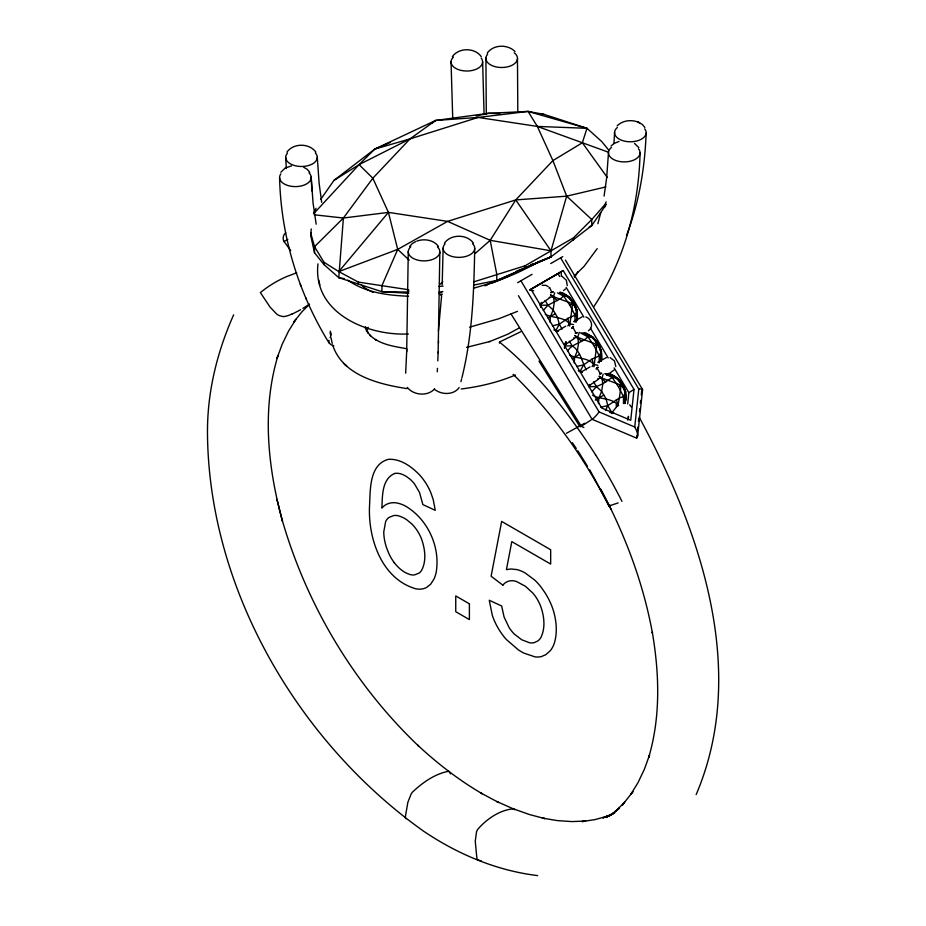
<?xml version="1.0" encoding="UTF-8"?>
<svg xmlns="http://www.w3.org/2000/svg" width="926" height="926" viewBox="0 0 926 926"><rect width="100%" height="100%" fill="white"/><g stroke="black" fill="none" stroke-linecap="round" stroke-linejoin="round"><path stroke-width="1.39" d="M408.273 251.455L406.688 351.764M567.256 285.625L566.365 280.219L562.047 276.353M439.838 252.092L438.125 352.968M574.953 322.179L575.011 315.164L577.153 310.534L574.166 302.976L568.923 296.714L562.198 292.709L559.917 292.442L566.851 295.776L571.342 299.897L574.664 305.082L577.002 312.814L576.574 320.396L577.43 318.266L577.153 310.534L568.923 296.714L563.656 296.112L557.498 292.871M599.203 362.876L599.261 355.862L601.402 351.232L598.416 343.673L593.172 337.411L586.447 333.406L584.167 333.14L591.101 336.474L596.807 342.261L599.793 347.632L601.252 353.512L600.824 361.094L601.68 358.964L601.402 351.232L593.172 337.411L587.917 336.809L580.509 332.92M623.464 403.574L623.511 396.548L625.652 391.93C624.031 386.049 620.79 380.459 615.709 376.94C612.699 374.532 601.773 370.979 613.741 376.049C622.677 381.628 628.036 393.226 624.575 403.493A21.055 17.189 57.6 0 0 608.498 373.687M443.126 248.133L442.188 284.745M474.714 248.365C473.95 291.667 472.445 335.455 461.935 377.681M317.965 263.875C312.444 312.953 367.136 335.964 408.412 333.973M540.506 305.267C540.367 310.962 542.161 298.785 540.506 305.267L547.972 305.175L560.357 298.855L563.656 296.112L562.198 292.709L561.573 293.102M565.844 342.296L564.686 347.759L566.122 342.122M438.461 343.222L438.554 340.918M604.759 373.618L612.167 377.507L617.422 378.109L625.652 391.93L625.93 399.662L624.842 403.331M406.78 349.403L405.669 373.155M437.801 360.862L438.16 351.903M437.28 371.835L437.454 368.305M608.463 152.906L606.646 178.024L604.076 196.104M518.421 295.695L592.073 419.304L636.648 438.137C639.044 435.764 636.602 430.162 634.738 427.002L599.076 411.931L520.91 280.775L517.634 282.696M640.063 152.674C638.917 207.065 623.95 261.433 593.659 306.911M646.128 133.251C644.843 168.011 639.044 202.829 626.52 235.389M613.95 143.472L614.586 132.082M637.644 435.996L642.575 389.649M441.609 295.707L438.426 330.756M549.963 322.202L550.403 316.565L553.135 310.002L554.304 302.351L553.459 296.702L554.639 292.847M574.213 362.899L574.652 357.262L577.384 350.699L578.565 343.048L577.708 337.4L579.282 332.272M598.462 403.597L598.902 397.96L601.634 391.397L602.814 383.746L601.958 378.097L603.139 374.243M608.66 150.047L601.773 141.574L586.968 128.309L543.805 114.292L528.051 111.421L488.326 113.319L435.567 120.473L410.01 138.888L372.842 178.22L343.396 218.027L338.777 277.673L381.94 291.69L408.748 293.276M627.678 403.898L628.881 392.67L614.123 367.9M634.021 389.406L630.733 420.277L601.75 408.042L530.922 289.178L563.193 270.542L634.021 389.406L628.881 392.67M634.738 427.002L638.778 389.013L560.624 257.845L550.692 263.574M636.683 438.114L636.949 435.347M637.539 429.757L637.84 426.967M638.431 421.376L638.732 418.587M639.472 411.595L639.773 408.806M640.364 403.215L640.665 400.426M641.267 394.835L641.706 390.645M344.472 278.645L338.777 277.673L323.973 264.558L314.516 252.752L310.742 235.574L311.229 228.942M627.712 420.115L628.071 416.978M310.742 235.574L311.124 232.877M589.619 386.269L589.874 384.533L589.005 386.651L596.471 386.57L602.814 383.746L612.167 377.507L610.697 374.104L610.072 374.486M576.805 318.66L577.43 318.266L575.011 315.164L567.881 318.312L569.733 326.045L572.581 303.763L574.166 302.976L573.553 303.369M601.055 359.357L601.68 358.964L599.261 355.862L592.142 359.01L593.983 366.742L596.83 344.46L598.416 343.673L597.802 344.067M460.951 381.674L461.634 378.896M597.872 223.722L600.789 212.563M320.674 199.426L333.985 180.373L374.764 149.086L435.567 120.473L478.14 117.428L528.051 111.421L537.335 126.422L552.903 160.592L566.666 196.173L550.982 250.819L550.982 256.896L490.074 283.449M475.107 253.539L490.19 240.32L515.736 199.923L552.903 160.592L582.35 142.778L586.968 128.309L528.051 111.421M590.811 328.244C592.953 323.926 590.348 318.44 585.892 316.9M696.155 794.624C749.261 669.984 699.697 529.417 639.137 417.094M366.789 331.138L368.189 327.318M233.641 314.84C217.39 351.348 207.563 390.668 207.482 430.764L207.47 431.759C208.095 587.906 297.524 741.518 423.471 831.108L424.224 831.617C458.208 854.409 496.845 870.683 537.659 875.602M365.075 327.966L365.573 326.728M473.915 281.817L525.077 265.785L573.495 237.832L591.76 219.531L605.072 204.403L606.125 201.856M605.917 186.913L566.666 196.173L515.736 199.923L447.605 221.383L397.705 249.383L381.94 285.602L381.94 291.69L408.644 292.095L408.644 289.745L358.35 282.106L338.777 271.596L323.973 262.255L314.516 246.675L310.742 233.225M567.881 318.312L559.316 324.216L555.739 330.825L558.019 331.08L554.107 329.992M592.142 359.01L583.565 364.913L579.989 371.523L582.269 371.777L578.356 370.689M605.454 410.588L607.815 405.611L619.413 397.96L623.511 396.548L625.93 399.662L625.305 400.055M485.398 285.44L550.982 256.896L591.76 225.608L606.38 204.195M313.486 213.374L316.102 208.304M577.87 271.665L574.676 277.406M597.189 248.654L584.063 266.364L574.085 276.145M452.339 56.66C458.729 47.446 474.888 47.469 481.288 56.671M487.215 53.141C493.269 44.344 507.795 44.089 515.041 51.543M286.956 152.119C293.334 142.917 309.469 142.986 315.87 152.142M280.856 172.248L285.104 168.115L291.54 165.847M409.628 246.559L412.22 243.607L415.67 241.628M444.503 243.04C450.985 234 466.901 233.989 473.371 243.04M567.8 325.906L569.513 323.649L573.588 324.644M592.05 366.603L593.763 364.346L597.837 365.342M515.736 199.923L550.982 250.819L490.19 240.32L447.605 221.383L388.422 212.39L338.777 271.596L397.705 249.383L409.199 260.148M543.273 310.476L547.972 305.175L545.067 300.499M567.522 351.174C572.106 343.523 582.014 343.095 587.917 336.809L586.447 333.406L585.822 333.8M591.772 391.872L596.471 386.57L593.566 381.894M598.046 367.159L596.564 368.606L597.687 367.379M550.079 297.501L541.143 303.936M588.485 330.883L590.128 329.077M614.378 369.775L606.657 375.435M313.787 213.593L359.08 164.631L374.764 149.086L390.309 142.465M397.705 249.383L388.422 212.39L343.396 218.027L314.516 246.675L314.516 252.752M309.527 304.272L302.038 311.657L293.646 322.213L295.95 319.25L288.542 331.138L282.199 344.24L276.943 358.466L277.881 355.897C261.676 409.778 267.869 467.734 282.476 521.222L276.967 499.392L277.291 500.816M617.133 125.867C622.874 120.091 632.527 119.153 639.635 122.845L637.713 121.908M611.033 145.995L614.123 143.484L618.973 141.458M439.584 284.687L442.813 281.863M563.517 290.602L565.531 288.912M573.993 338.731L564.675 345.039M598.242 379.428L590.151 384.961M432.268 123.008L435.567 120.473M309.272 304.295L302.918 308.37M592.073 419.304L581.331 426.273A6.899 1.482 -50.4 0 1 580.301 426.712M529.822 290.104L563.193 270.542M552.81 292.072L551.178 292.431L553.169 291.84M568.298 297.107L568.923 296.714M576.539 310.928L577.153 310.534M557.325 331.091L565.763 326.183M573.622 321.611L582.176 316.842M564.756 345.965L572.222 345.873C580.891 351.313 581.655 361.788 586.366 369.821M592.547 337.805L593.172 337.411M600.789 351.625L601.402 351.232M581.574 371.789L590.012 366.881M597.872 362.309L606.426 357.54M616.797 378.502L617.422 378.109M622.052 384.765L622.666 384.371L618.406 386.64L612.167 377.507M625.038 392.323L625.652 391.93M613.926 813.04L609.354 815.91L619.563 808.016L615.292 811.535L624.61 802.24L622.33 805.134L632.967 791.614L630.722 794.45L638.072 782.505L644.357 769.332L649.531 755.026L648.709 757.433C660.759 716.793 659.37 673.433 652.263 632.018L652.46 633.234C643.269 582.824 624.911 534.406 600.87 489.264M333.985 180.373L359.08 164.631L410.01 138.888L478.14 117.428L537.335 126.422L586.968 128.309M547.995 318.012L555.322 313.671M572.245 358.709L579.572 354.369M595.291 400.125L603.821 395.066M614.887 812.322L606.287 817.345L614.644 812.935L602.768 817.947L607.977 815.991L595.198 819.568L581.991 821.582L585.626 821.049L571.643 821.582L557.139 820.575L542.208 818.052L544.789 818.584L529.51 814.556L512.969 808.699L496.787 801.511L498.593 802.472L480.513 792.83L482.203 793.732C458.891 780.167 437.512 763.533 417.742 745.233L418.691 746.148C354.195 684.684 306.9 605.511 282.175 519.995M519.15 327.989L507.842 334.182L489.217 341.763M520.91 280.775L532.08 274.327M560.624 257.845L562.776 256.629M300.614 309.712L299.329 310.43M520.736 331.74L499.461 342.041A81.627 53.361 -52.3 0 0 499.415 343.083M299.017 310.604L292.118 314.099M584.688 423.263L566.423 433.287M563.656 296.112L569.895 305.244L572.581 303.763L553.47 296.69L550.484 294.769L557.336 300.603M587.917 336.809L594.156 345.942L596.83 344.46L577.72 337.388L574.733 335.467L581.586 341.3M589.237 226.974L591.76 225.608L591.76 219.531L566.666 196.173M287.836 239.487L284.039 241.466L290.706 250.587M517.507 311.344L498.998 318.683L469.54 327.179M516.268 271.318L550.982 256.896L537.601 262.081M515.423 375.007C498.176 382.334 479.784 386.628 461.229 388.989M530.911 264.674L533.584 263.644M618.105 502.911L609.111 505.966A13.114 1.007 -26.9 0 1 608.891 505.955A10.915 0.833 -26.9 0 1 609.69 505.075M394.569 473.51C381.662 479.147 382.461 496.301 381.906 508.096C385.656 503.269 392.288 501.707 398.053 503.246A41.913 24.203 60 0 1 405.021 505.827C427.696 518.734 440.73 547.173 436.088 572.8A54.426 31.426 60 0 1 433.947 579.109L430.694 584.156L426.55 587.466A40.57 23.428 60 0 1 421.538 589.017A41.82 24.145 60 0 1 415.82 588.82C381.732 578.924 368.166 538.897 369.497 506.557C370.412 490.548 368.872 464.343 388.561 459.296C400.726 458.671 411.526 466.611 419.617 474.969A36.438 21.032 60 0 1 430.914 492.933L433.241 499.681L435.266 510.33L422.858 504.589L419.536 492.493L414.651 484.171A22.837 13.184 60 0 0 409.917 479.101L406.387 476.485A29.609 17.096 60 0 0 403.967 475.131A26.704 15.418 60 0 0 394.557 473.487M296.69 272.811L286.91 276.48A331.994 191.682 60 0 0 260.38 292.593L270.091 307.119L276.642 314.018A13.114 10.661 50.8 0 0 277.812 314.805A10.915 8.878 50.8 0 0 282.87 316.379M416.827 241.096C424.12 238.445 433.877 239.799 438.496 246.559M490.954 283.113L473.776 288.16M490.155 341.428L466.554 347.377M374.764 149.086L410.01 138.888M542.127 285.266L545.842 285.324L548.18 286.597M577.419 332.538L575.428 333.129L577.06 332.77M601.668 373.236L599.678 373.826L601.31 373.467M552.405 325.802L559.316 324.216L562.117 329.124M576.655 366.499L583.565 364.913M600.905 407.185L607.815 405.611L612.028 412.961L613.278 413.077L611.403 413.355L618.012 405.044L619.413 397.96L621.08 385.158L601.969 378.086L598.983 376.164L605.835 381.998M476.149 115.981L488.326 113.319L499.832 113.632M438.785 292.373L442.836 291.516M474.239 284.965L496.787 280.439L496.787 274.362L490.19 240.32M549.234 297.327L553.459 296.702M573.483 338.025L577.708 337.4M597.733 378.722L601.958 378.097M440.313 294.526L442.397 294.26M438.843 286.458L443.103 286.088M438.855 292.639L441.702 292.581M538.18 114.245L543.805 114.292M408.447 296.204C387.519 295.463 365.295 292.523 347.771 280.138M314.215 214.797L343.396 218.027M406.699 348.708C393.92 346.44 379.544 344.495 369.752 335.085L370.759 336.08L367.853 332.55L368.316 333.175L366.164 327.723L366.615 330.721M406.965 388.619C379.07 384.267 342.666 375.586 332.677 345.097M481.335 861.03L477.388 859.687A3.912 2.581 -68.2 0 1 477.064 858.703A113.863 74.994 -68.2 0 1 476.705 856.423L475.258 841.19L476.508 831.884A10.418 6.864 -68.2 0 1 477.515 829.65C486.231 819.267 499.878 809.799 513.502 808.861A10.418 6.864 -68.2 0 1 514.902 809.718M406.19 818.804L405.426 818.133A3.912 1.887 -52.9 0 1 405.368 817.311A113.863 54.935 -52.9 0 1 405.588 815.366L407.868 802.286L411.098 794.114A10.418 5.024 -52.9 0 1 412.498 792.1C422.372 782.725 435.035 773.719 448.485 771.323A10.418 5.024 -52.9 0 1 449.492 771.948L450.441 773.881M615.906 405.032L618.672 405.727M537.335 126.422L608.613 152.269M545.252 314.308C553.019 318.37 563.17 316.449 569.513 323.649M569.502 355.005C577.268 359.068 587.42 357.147 593.763 364.346M592.466 395.136C600.523 399.847 611.287 397.52 618.012 405.044L616.392 399.708M638.847 122.463L642.32 124.443L644.89 127.429M303.763 167.305L307.189 169.296L309.77 172.271M611.646 413.112L612.387 413.482M583.855 427.523L581.331 426.273L511.048 314.018M610.141 357.598L614.447 360.92L615.825 366.58M439.306 293.936L441.193 295.209M634.53 143.437L638.79 147.558M499.461 342.041C537.948 373.305 568.703 413.204 595.511 454.654M502.899 585.197L491.104 576.238L501.66 521.431L550.669 549.731L550.669 564.061L511.8 541.617L506.429 569.629L510.978 568.981L516.801 569.583A41.67 24.064 60 0 1 525.262 573.032L534.476 579.873A39.922 23.046 60 0 1 541.282 587.385L544.974 592.686A47.816 27.606 60 0 1 548.366 598.555L549.384 600.557A43.441 25.083 60 0 1 553.424 610.72C556.514 621.253 557.556 632.805 554.257 643.408A51.393 29.667 60 0 1 550.137 650.885L545.715 654.74L541.49 656.534A42.295 24.423 60 0 1 535.078 656.893L523.792 653.085A64.369 37.167 60 0 1 518.352 649.855L506.464 639.611A40.987 23.659 60 0 1 499.207 629.923A42.746 24.678 60 0 1 497.146 626.393A40.709 23.509 60 0 1 492.354 615.477L489.241 600.245L501.66 605.974L504.103 617.075L509.115 627.596A25.199 14.55 60 0 0 514.416 634.16L521.755 639.785L529.591 642.794A27.525 15.892 60 0 0 534.36 642.598L537.67 641.035A31.507 18.196 60 0 0 540.923 637.458C545.715 627.666 544.164 615.813 540.541 605.893A27.768 16.031 60 0 0 537.219 599.168A26.241 15.152 60 0 0 532.936 593.172L525.47 586.297L516.419 581.47A27.467 15.858 60 0 0 510.504 580.787A32.005 18.485 60 0 0 502.876 585.163M345.016 364.601L346.718 366.106L343.511 363.247M547.972 305.175L553.135 310.002L557.498 317.329L559.316 324.216M596.471 386.57L601.634 391.397L605.998 398.724L607.815 405.611M359.08 164.631L372.842 178.22L388.422 212.39M513.12 374.324C552.116 412.394 584.121 457.363 608.833 505.874M573.263 328.001L575.578 332.249M629.668 404.836L631.219 406.873M597.513 368.698L599.828 372.946M582.35 142.778L607.143 177.225M572.326 442.686L576.261 448.462M538.967 361.128L579.826 426.55M577.824 450.765L587.512 466.276M569.316 341.196L572.222 345.873M565.439 260.137L642.436 389.383A7.304 1.655 -13.2 0 0 638.708 389.059M558.054 273.807L559.686 276.55M566.168 287.419L583.878 317.143M590.51 328.279L608.22 358.003M569.895 305.244L575.011 315.164M594.156 345.942L599.261 355.862M618.406 386.64L623.511 396.548M329.17 343.176C298.589 293.565 280.891 236.199 279.594 177.838M589.746 469.852L611.195 509.45M624.518 403.423L623.927 401.768M550.16 288.646L551.202 290.972M300.255 284.351L300.869 285.868M305.754 297.767L306.356 299.26M318.741 280.034L319.875 285.185M331.08 337.99L332.214 343.43M316.171 224.196L313.046 202.933L311.182 177.132L311.888 190.941L311.807 189.286M628.453 416.306L628.638 417.418M321.692 202.319L319.123 183.348L317.294 157.246M330.327 331.138L330.756 335.71L330.455 332.33L330.651 334.529M366.418 328.14L366.684 331.589L366.499 329.019L366.546 329.957M285.694 157.478L286.296 168.52M484.09 114.662L482.631 62.019M452.733 118.574L451.043 61.787M561.376 276.33L561.214 272.568A39.089 22.571 60 0 0 561.144 271.839A186.554 3.635 -30.8 0 0 529.892 289.884M517.808 111.953L517.472 58.697M486.3 114.465L485.907 58.06M605.072 204.403L605.072 206.776M573.495 237.832L573.495 240.193M525.077 265.785L525.077 268.146M358.35 282.106L358.35 284.398M323.973 262.255L323.973 264.558M459.134 387.508A15.939 12.524 12.8 0 1 434.56 389.406M472.561 243.642A15.8 9.121 0 0 1 459.122 257.37A15.8 9.121 0 0 1 445.07 243.851M434.595 388.781A15.95 12.269 7.3 0 1 407.336 387.392M437.431 246.918A15.8 9.121 0 0 1 434.294 258.713A15.8 9.121 0 0 1 413.644 258.632A15.8 9.121 0 0 1 410.774 246.825M644.693 128.83A15.8 9.121 0 0 1 629.02 141.747A15.8 9.121 0 0 1 617.341 127.487M638.465 148.797A15.8 9.121 0 0 1 633.396 160.233A15.8 9.121 0 0 1 613.035 159.214A15.8 9.121 0 0 1 611.461 147.442M481.184 58.095A15.8 9.121 0 0 1 465.871 71.001A15.8 9.121 0 0 1 453.381 57.111M514.196 52.805A15.8 9.121 0 0 1 513.05 64.716A15.8 9.121 0 0 1 492.482 65.792A15.8 9.121 0 0 1 487.632 54.206M333.858 345.849A15.95 7.802 -17.5 0 1 328.915 340.236M330.073 337.585A15.95 7.802 -17.5 0 1 330.779 336.67M309.018 172.873A15.8 9.121 0 0 1 296.343 186.589A15.8 9.121 0 0 1 280.879 173.868M315.338 152.964A15.8 9.121 0 0 1 301.668 166.483A15.8 9.121 0 0 1 287.477 153.149M394.233 562.626A28.393 16.39 60 0 0 406.028 572.951L409.963 574.525A24.412 14.098 60 0 0 414.42 574.93L419.05 573.101A28.544 16.483 60 0 0 421.527 570.509C426.701 560.924 425.034 548.979 421.573 539.082A27.028 15.603 60 0 0 419.802 535.124A27.768 16.031 60 0 0 417.672 531.339L416.908 530.158A25.28 14.596 60 0 0 411.734 523.885L406.699 519.741A35.489 20.488 60 0 0 403.423 517.761L399.337 516.06A27.224 15.719 60 0 0 393.828 515.516L389.07 517.379A28.046 16.193 60 0 0 385.667 521.5L383.769 531.848A40.79 23.555 60 0 0 386.559 547.764L388.966 553.806A27.861 16.089 60 0 0 394.245 562.614M283.888 241.547A7.304 7.084 65.2 0 1 285.752 232.739M617.758 404.998A16.413 13.404 59.7 0 1 616.265 406.745M610.292 412.556A29.204 13.196 15.5 0 1 609.678 412.371M579.78 426.342A6.899 1.482 -50.4 0 1 580.116 424.999M598.983 412.001A7.304 1.389 -48.2 0 1 591.992 419.42M642.575 389.892A7.304 1.655 -13.2 0 1 642.239 390.332M613.29 413.193A21.055 17.189 57.6 0 1 611.565 413.424M588.878 386.732A21.055 17.189 57.6 0 1 589.272 384.822M606.148 373.595A21.055 17.189 57.6 0 1 624.772 402.069M613.753 412.903A21.055 17.189 57.6 0 1 612.028 413.135M589.33 386.443A21.055 17.189 57.6 0 1 589.735 384.522M599.597 373.803A21.055 17.189 57.6 0 1 601.217 373.398M581.76 372.206A21.055 17.189 57.6 0 1 579.861 371.615M564.42 348.014A21.055 17.189 57.6 0 1 565.601 342.307M581.898 332.897A21.055 17.189 57.6 0 1 600.523 361.371M597.235 367.772A21.055 17.189 57.6 0 1 596.078 368.965M582.211 371.916A21.055 17.189 57.6 0 1 578.461 370.527M564.883 347.725A21.055 17.189 57.6 0 1 566.064 342.018M575.347 333.105A21.055 17.189 57.6 0 1 576.967 332.7M584.248 332.99A21.055 17.189 57.6 0 1 600.986 361.082M597.698 367.472A21.055 17.189 57.6 0 1 596.541 368.675M557.498 331.508A21.055 17.189 57.6 0 1 555.612 330.918M540.367 305.337A21.055 17.189 57.6 0 1 540.772 303.427M550.634 292.697A21.055 17.189 57.6 0 1 552.255 292.292M559.535 292.593A21.055 17.189 57.6 0 1 576.273 320.674M572.986 327.075A21.055 17.189 57.6 0 1 571.828 328.267M557.961 331.219A21.055 17.189 57.6 0 1 554.211 329.83M540.634 307.027A21.055 17.189 57.6 0 1 541.235 303.138M551.097 292.408A21.055 17.189 57.6 0 1 552.718 292.003M559.999 292.292A21.055 17.189 57.6 0 1 576.157 322.19M573.437 326.774A21.055 17.189 57.6 0 1 572.291 327.978M532.948 290.787A7.894 6.447 57.6 0 1 533.619 290.66M541.849 302.362A7.894 6.447 57.6 0 1 540.425 304.318M291.991 313.891A33.047 26.866 50.8 0 1 282.951 316.68M595.441 454.608A331.994 191.682 60 0 1 621.971 501.348M519.822 270.114A197.678 114.129 0 0 1 492.701 282.858M487.064 284.976A197.678 114.129 0 0 1 484.773 285.798M373.097 292.338A44.969 25.963 0 0 1 361.302 284.942M536.652 262.822A219.288 126.607 0 0 1 490.907 283.067M549.894 287.419A182.596 149.051 57.6 0 1 548.91 288.044M573.437 326.681L572.314 327.908L573.437 326.681M469.389 603.821L455.742 595.939L455.742 611.704L469.389 619.587L469.389 603.821M376.315 340.108L375.354 339.541L376.315 340.108"/></g></svg>
